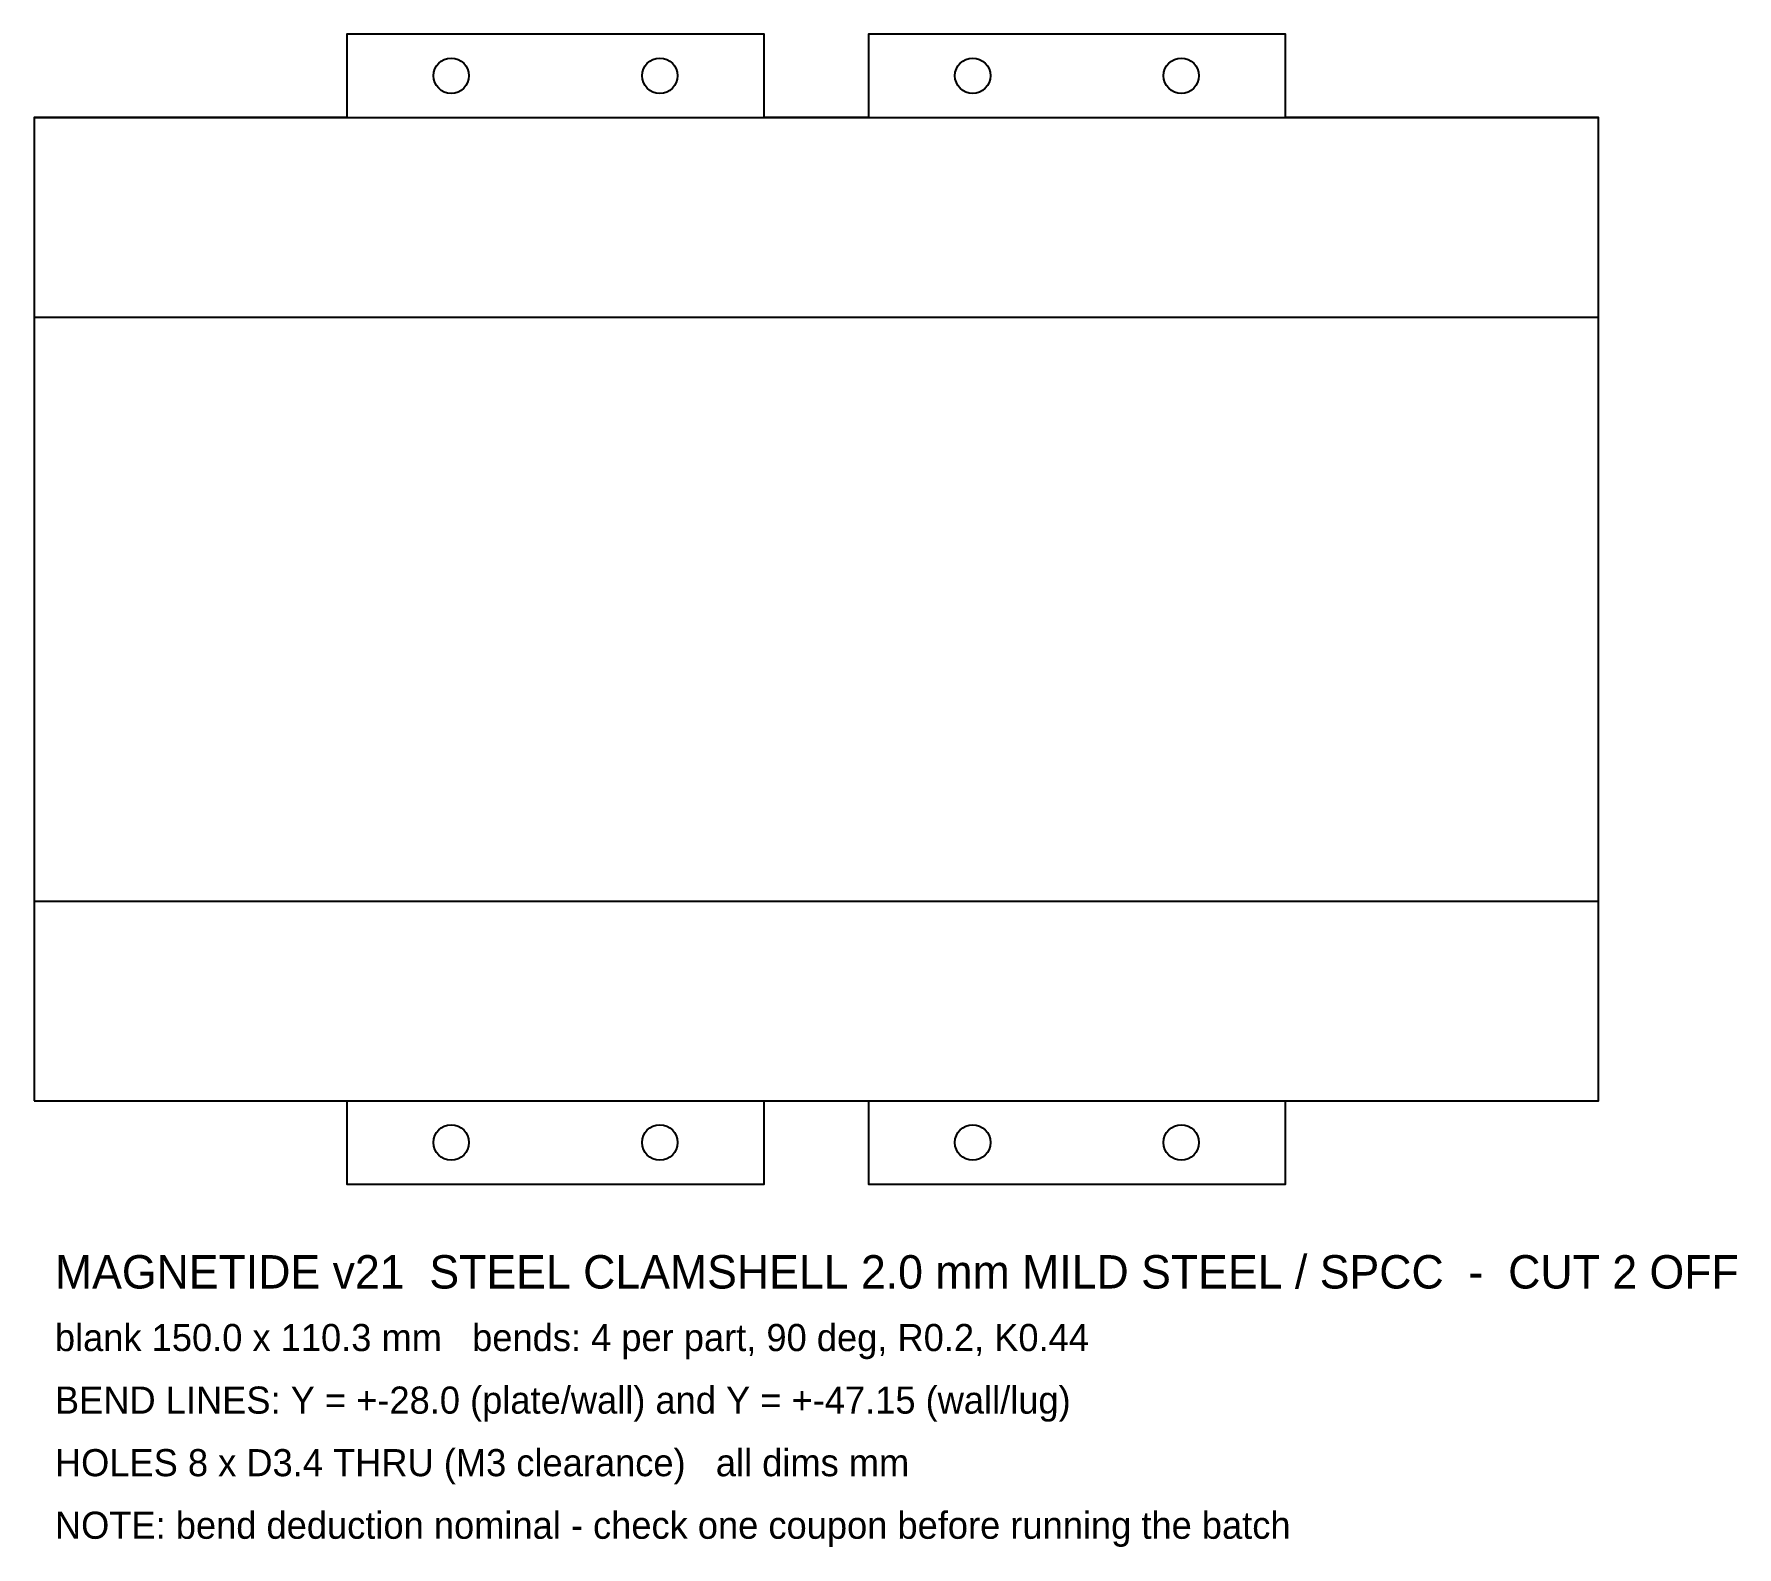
# Model space of a CAD drawing. Header units: millimetres. Extents: x 0 to 163, y -90 to 55.
import ezdxf

# ---------------------------------------------------------------- set-up
doc = ezdxf.new("R2010")
doc.units = ezdxf.units.MM
for name, color, linetype in [('BEND', 5, 'Continuous'), ('CUT', 1, 'Continuous'), ('TEXT', 3, 'Continuous')]:
    doc.layers.add(name, color=color, linetype=linetype)

msp = doc.modelspace()

# ---------------------------------------------------------------- linework, layer by layer
at = {"layer": 'BEND'}
for p, q in [((0, 47.15), (150, 47.15)), ((0, 28), (150, 28)), ((0, -28), (150, -28)), ((0, -47.15), (150, -47.15))]:
    msp.add_line(p, q, dxfattribs=at)
at = {"layer": 'CUT'}
msp.add_lwpolyline([(0, -47.15), (30, -47.15), (30, -55.15), (70, -55.15), (70, -47.15), (80, -47.15), (80, -55.15), (120, -55.15), (120, -47.15), (150, -47.15), (150, 47.15), (120, 47.15), (120, 55.15), (80, 55.15), (80, 47.15), (70, 47.15), (70, 55.15), (30, 55.15), (30, 47.15), (0, 47.15)], close=True, dxfattribs=at)
for centre in [(40, 51.15), (60, 51.15), (90, 51.15), (110, 51.15), (40, -51.15), (60, -51.15), (90, -51.15), (110, -51.15)]:
    msp.add_circle(centre, 1.7, dxfattribs=at)

# ---------------------------------------------------------------- texts
at = {"layer": 'TEXT'}
for s, height, p in [('MAGNETIDE v21  STEEL CLAMSHELL 2.0 mm MILD STEEL / SPCC  -  CUT 2 OFF', 3.2, (2, -65.15)), ('blank 150.0 x 110.3 mm   bends: 4 per part, 90 deg, R0.2, K0.44', 2.6, (2, -71.15)), ('BEND LINES: Y = +-28.0 (plate/wall) and Y = +-47.15 (wall/lug)', 2.6, (2, -77.15)), ('HOLES 8 x D3.4 THRU (M3 clearance)   all dims mm', 2.6, (2, -83.15)), ('NOTE: bend deduction nominal - check one coupon before running the batch', 2.6, (2, -89.15))]:
    msp.add_text(s, height=height, dxfattribs=at).set_placement(p)

doc.saveas('drawing.dxf')
